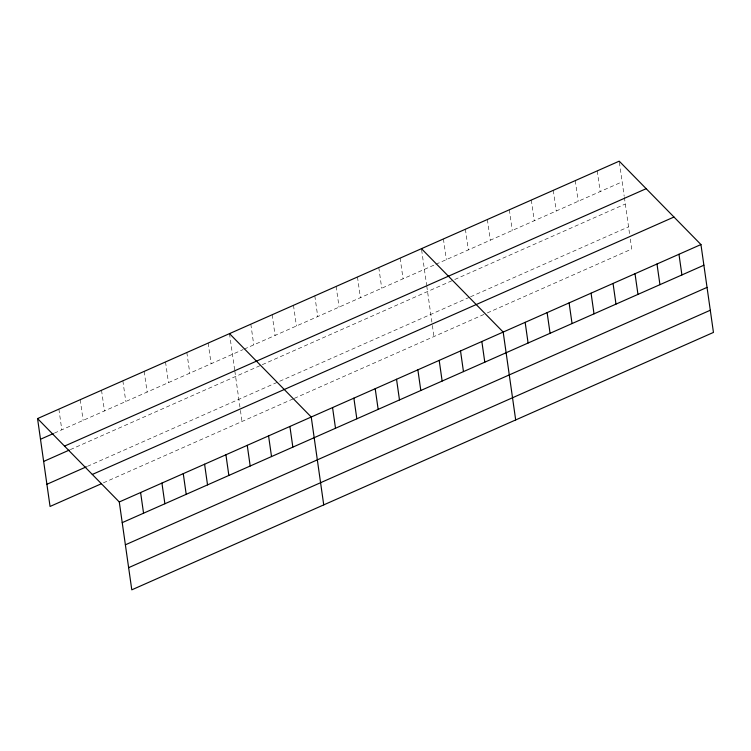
<?xml version="1.0" encoding="UTF-8"?>
<svg xmlns="http://www.w3.org/2000/svg" width="751" height="751" viewBox="0 0 751 751"><rect width="100%" height="100%" fill="white"/><g stroke="black" fill="none" stroke-linecap="round" stroke-linejoin="round"><path stroke-width="0.56" stroke-dasharray="3.75 2.82" d="M54.354 433.12L243.108 349.581M244.169 349.112L434.857 264.728M435.899 264.258L622.157 181.836M70.303 449.633L261.188 365.155M262.259 364.686L453.707 279.954M454.749 279.494L625.311 204.009M87.426 466.343L469.516 297.246M470.558 296.786L628.559 226.858M103.375 482.855L293.19 398.856M294.261 398.387L486.272 313.402M487.324 312.942L631.722 249.032L630.145 237.945M619.378 162.31L624.203 196.246M624.363 197.353L629.667 234.622M597.242 170.89L600.18 191.561M575.266 180.615L578.204 201.287M553.29 190.341L556.238 211.003M531.314 200.057L534.261 220.728M509.347 209.782L512.285 230.454M487.371 219.508L490.309 240.179M465.395 229.233L468.333 249.905M443.419 238.959L446.366 259.63M421.611 249.83L426.596 284.882M426.756 285.99L431.9 322.141M432.379 325.474L433.956 336.561M400.123 258.128L403.062 278.799M378.795 267.563L381.733 288.234M357.467 277.006L360.405 297.668M336.138 286.441L339.076 307.112M314.81 295.875L317.748 316.546M293.481 305.319L296.42 325.99M272.153 314.753L275.101 335.425M250.825 324.197L253.772 344.869M229.496 333.632L234.65 369.83M234.81 370.938L239.954 407.089M240.423 410.421L242.01 421.508M208.168 343.076L211.115 363.747M186.839 352.51L189.787 373.181M165.52 361.954L168.459 382.625M144.192 371.388L147.13 392.06M122.864 380.832L125.802 401.503M101.535 390.267L104.473 410.938M80.207 399.71L83.145 420.372M58.878 409.145L61.817 429.816"/><path stroke-width="1.13" d="M37.55 418.579L619.209 161.165L700.946 244.544L713.45 332.421L131.791 589.835L119.278 501.968L37.55 418.579L50.054 506.456L101.244 483.804M40.488 439.251L53.293 433.59M64.52 446.103L646.189 188.679M43.652 461.433L69.242 450.102M46.9 484.282L86.356 466.822M92.307 474.454L673.976 217.03M119.278 501.968L700.946 244.544M122.225 522.64L703.884 265.216M125.379 544.813L707.038 287.389M128.628 567.662L710.296 310.238M421.452 248.684L503.179 332.064L515.684 419.94M229.496 333.632L311.233 417.012L323.737 504.888M678.97 254.27L681.908 274.941M656.994 263.995L659.941 284.667M635.017 273.721L637.965 294.392M613.051 283.446L615.989 304.117M591.075 293.172L594.013 313.834M569.098 302.888L572.046 323.559M547.122 312.613L550.07 333.284M525.156 322.339L528.094 343.01M481.851 341.508L484.789 362.179M460.523 350.942L463.461 371.614M439.194 360.386L442.142 381.057M417.866 369.821L420.813 390.492M396.537 379.264L399.485 399.936M375.209 388.699L378.157 409.37M353.881 398.143L356.828 418.805M332.562 407.577L335.5 428.248M289.905 426.455L292.843 447.127M268.576 435.89L271.515 456.561M247.248 445.334L250.186 466.005M225.92 454.768L228.858 475.439M204.591 464.212L207.529 484.883M183.263 473.646L186.201 494.318M161.934 483.09L164.882 503.761M140.606 492.525L143.554 513.196"/></g></svg>
